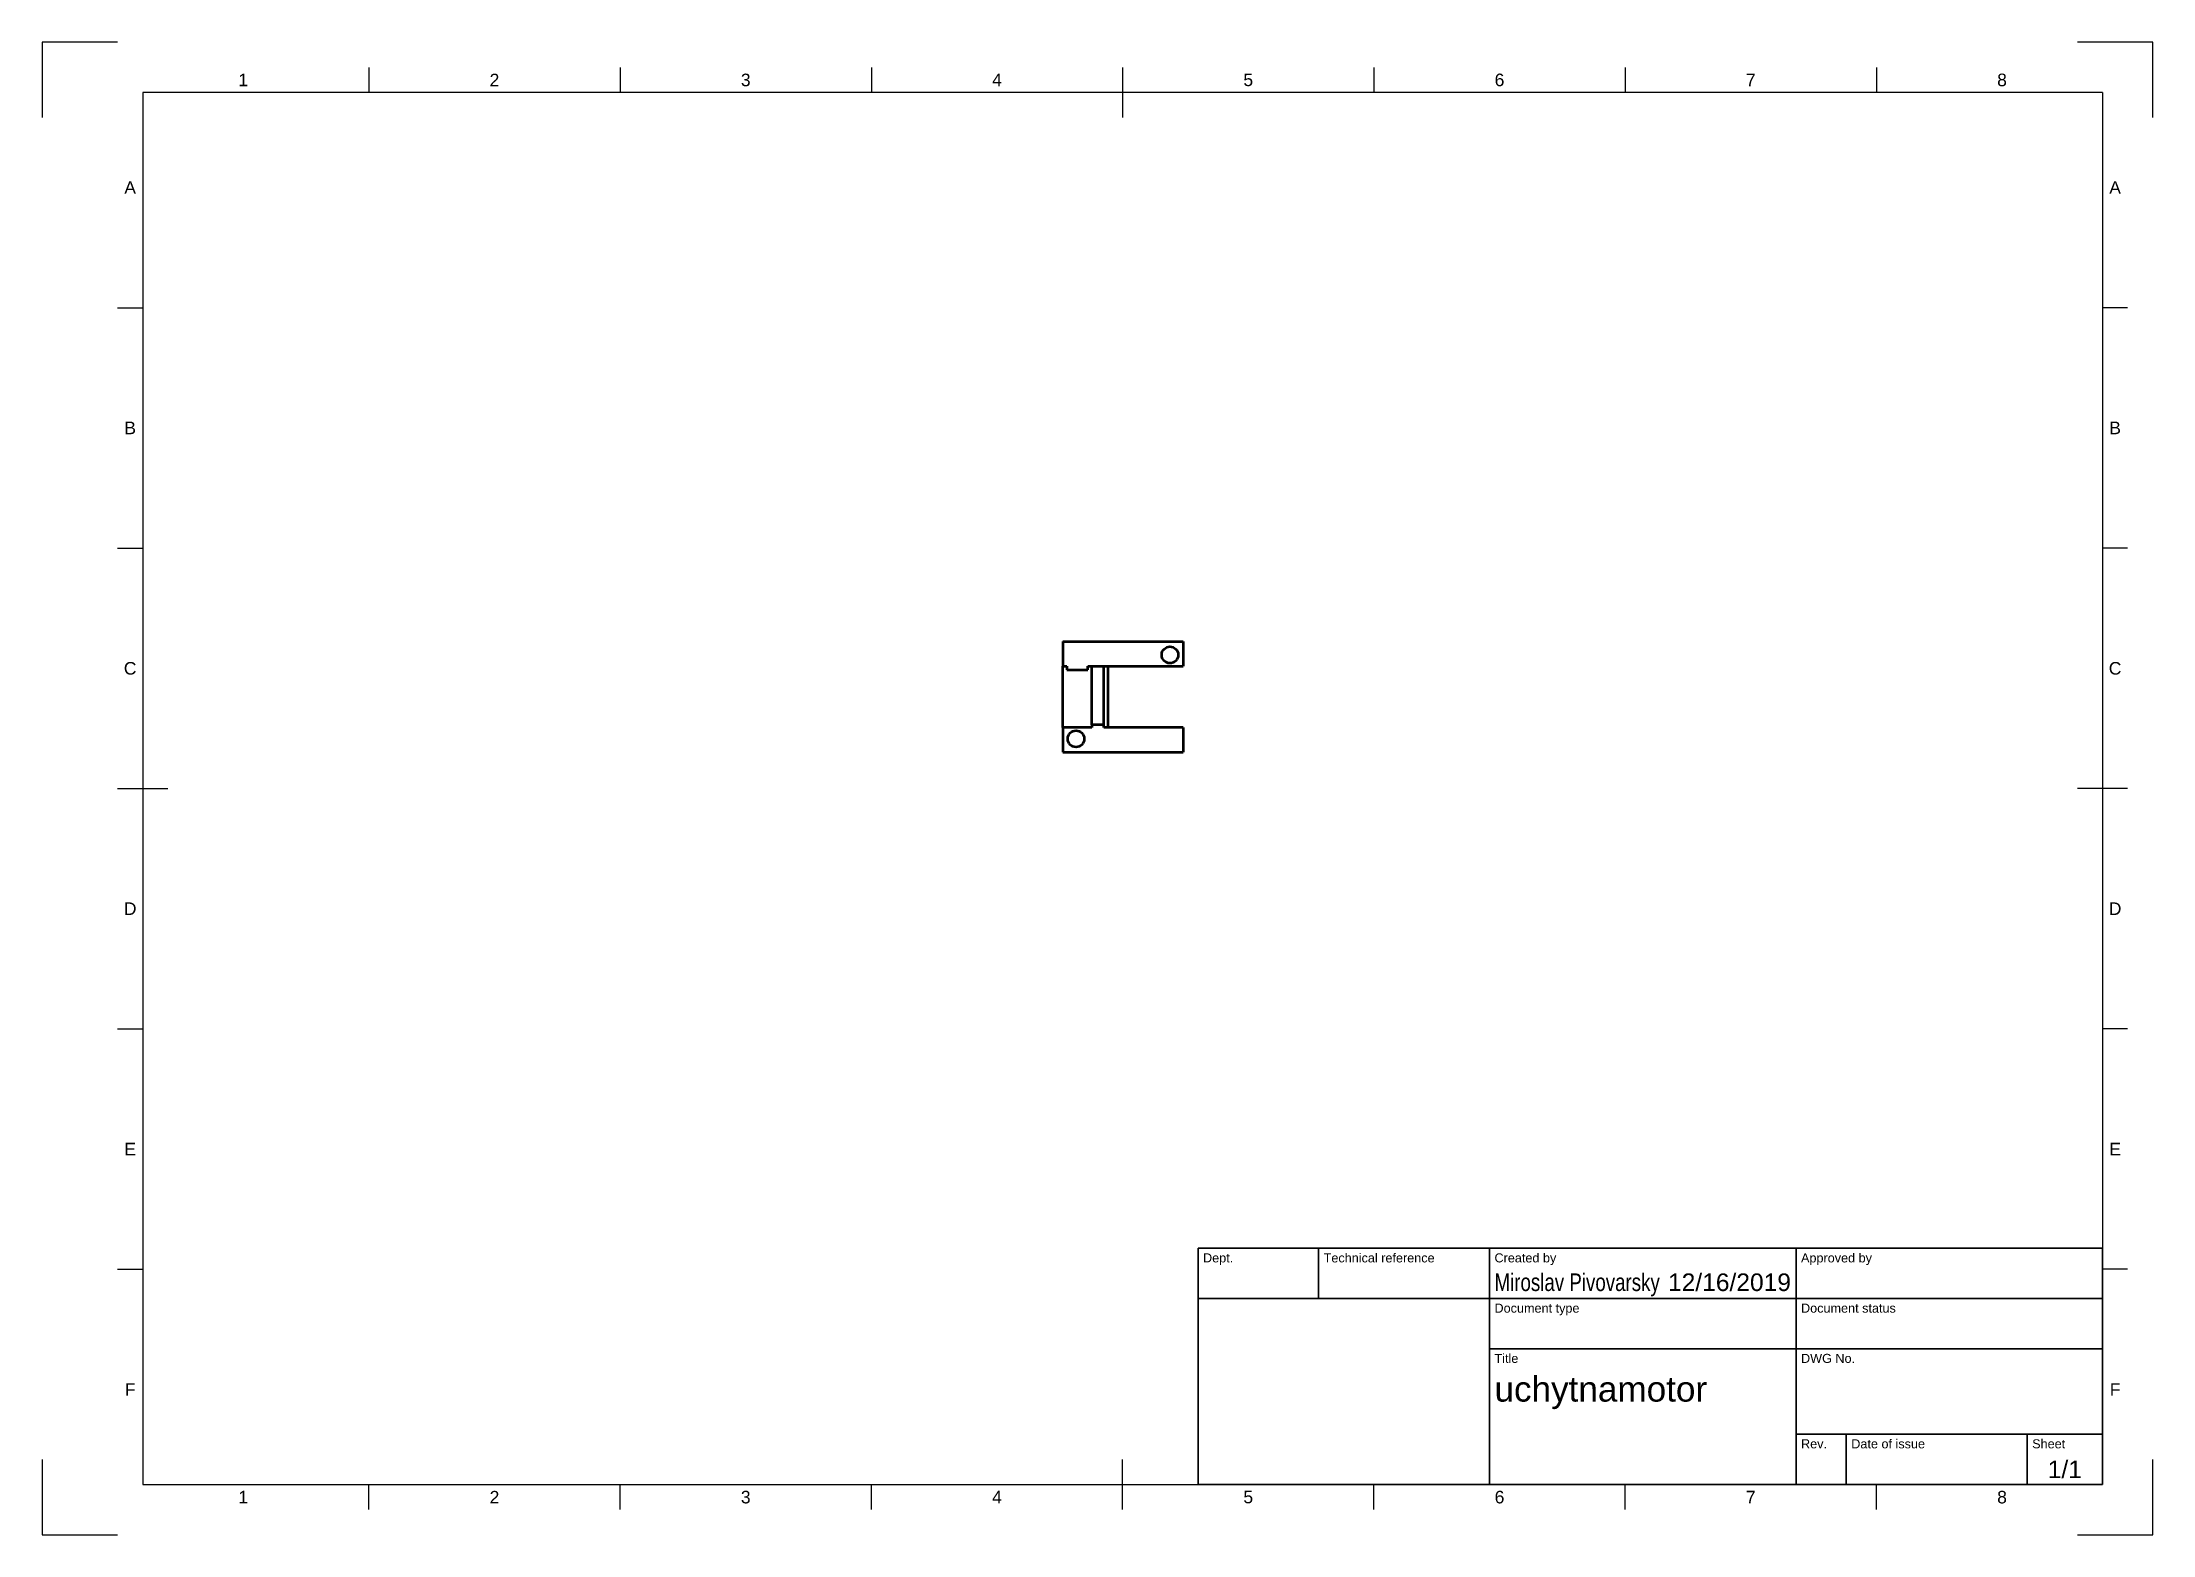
# Model space of a CAD drawing. Header units: millimetres. Extents: x 0 to 420, y 0 to 297.
import ezdxf
from ezdxf.enums import TextEntityAlignment as Align

# ---------------------------------------------------------------- set-up
doc = ezdxf.new("R2010")
doc.units = ezdxf.units.MM
doc.header["$LTSCALE"] = 0.75
for name, color, linetype, lineweight in [('Border', 7, 'Continuous', 25), ('TitleBlock', 7, 'Continuous', 35), ('Visible', 7, 'Continuous', 50)]:
    doc.layers.add(name, color=color, linetype=linetype, lineweight=lineweight)
doc.styles.add('FusionTitle', font='')
doc.styles.get('FusionTitle').set_extended_font_data('Arial Unicode MS')

# ---------------------------------------------------------------- blocks, each defined once
blk = doc.blocks.new('ISO_A3_SHEET')
at = {"layer": 'Border'}
for p, q in [((15, 297), (0, 297)), ((0, 297), (0, 282)), ((420, 297), (405, 297)), ((420, 282), (420, 297)), ((65, 292), (65, 287)), ((115, 292), (115, 287)), ((165, 292), (165, 287)), ((215, 292), (215, 282)), ((265, 292), (265, 287)), ((315, 292), (315, 287)), ((365, 292), (365, 287)), ((410, 287), (20, 287)), ((20, 287), (20, 10)), ((410, 287), (410, 10)), ((15, 244.16666), (20, 244.16666)), ((415, 244.16666), (410, 244.16666)), ((15, 196.33333), (20, 196.33333)), ((415, 196.33333), (410, 196.33333)), ((15, 148.5), (25, 148.5)), ((415, 148.5), (405, 148.5)), ((15, 100.66667), (20, 100.66667)), ((415, 100.66667), (410, 100.66667)), ((15, 52.83334), (20, 52.83334)), ((415, 52.83334), (410, 52.83334)), ((0, 15), (0, 0)), ((215, 5), (215, 15)), ((420, 0), (420, 15)), ((20, 10), (410, 10)), ((65, 5), (65, 10)), ((115, 5), (115, 10)), ((165, 5), (165, 10)), ((265, 5), (265, 10)), ((315, 5), (315, 10)), ((365, 5), (365, 10)), ((0, 0), (15, 0)), ((405, 0), (420, 0))]:
    blk.add_line(p, q, dxfattribs=at)
at = {"layer": 'Border', "style": 'FusionTitle'}
for s, p in [('1', (40, 289.5)), ('2', (90, 289.5)), ('3', (140, 289.5)), ('4', (190, 289.5)), ('5', (240, 289.5)), ('6', (290, 289.5)), ('7', (340, 289.5)), ('8', (390, 289.5)), ('A', (17.5, 268.08333)), ('A', (412.5, 268.08333)), ('B', (17.5, 220.25)), ('B', (412.5, 220.25)), ('C', (17.5, 172.41667)), ('C', (412.5, 172.41667)), ('D', (17.5, 124.58334)), ('D', (412.5, 124.58334)), ('E', (17.5, 76.75001)), ('E', (412.5, 76.75001)), ('F', (17.5, 28.91668)), ('F', (412.5, 28.91668)), ('1', (40, 7.5)), ('2', (90, 7.5)), ('3', (140, 7.5)), ('4', (190, 7.5)), ('5', (240, 7.5)), ('6', (290, 7.5)), ('7', (340, 7.5)), ('8', (390, 7.5))]:
    blk.add_text(s, height=2.5, dxfattribs=at).set_placement(p, align=Align.MIDDLE)
blk = doc.blocks.new('ISO_TITLEBLOCK')
at = {"layer": 'TitleBlock'}
for p, q in [((0, 47), (-180, 47)), ((-180, 47), (-180, 0)), ((-156, 37), (-156, 47)), ((-122, 0), (-122, 47)), ((-61, 0), (-61, 47)), ((0, 0), (0, 47)), ((-180, 37), (0, 37)), ((-122, 27), (0, 27)), ((-61, 10), (0, 10)), ((-51, 0), (-51, 10)), ((-15, 0), (-15, 10)), ((-180, 0), (0, 0))]:
    blk.add_line(p, q, dxfattribs=at)
at = {"layer": 'TitleBlock', "style": 'FusionTitle'}
for s, p in [('Dept.', (-179, 46)), ('Technical reference', (-155, 46)), ('Created by', (-121, 46)), ('Approved by', (-60, 46)), ('Document type', (-121, 36)), ('Document status', (-60, 36)), ('Title', (-121, 26)), ('DWG No.', (-60, 26)), ('Rev.', (-60, 9)), ('Date of issue', (-50, 9)), ('Sheet', (-14, 9))]:
    blk.add_text(s, height=1.8, dxfattribs=at).set_placement(p, align=Align.TOP_LEFT)
for tag, p, height in [('DEPT', (-179, 38.5), 3.5), ('TECHNICAL_REFERENCE', (-155, 38.5), 3.5), ('CREATED_BY', (-121, 38.5), 3.5), ('APPROVED_BY', (-60, 38.5), 3.5), ('DOCUMENT_TYPE', (-121, 28.5), 3.5), ('DOCUMENT_STATUS', (-60, 28.5), 3.5), ('TITLE_1', (-121, 16.5), 5), ('TITLE_2', (-121, 9), 5), ('TITLE_3', (-121, 1.5), 5), ('DATE_OF_ISSUE', (-50, 1.5), 3.5)]:
    blk.add_attdef(tag, p, '', height=height, dxfattribs=at)
for tag, p in [('CREATED_DATE', (-62, 38.5)), ('APPROVED_DATE', (-1, 38.5))]:
    blk.add_attdef(tag, text='', height=3.5, dxfattribs=at).set_placement(p, align=Align.RIGHT)
for tag, height, p in [('DRAWING_NUMBER', 5, (-30.5, 16.6)), ('REV', 3.5, (-56, 3.1)), ('SHEET', 3.5, (-7.5, 3.1))]:
    blk.add_attdef(tag, text='', height=height, dxfattribs=at).set_placement(p, align=Align.MIDDLE)

msp = doc.modelspace()

# ---------------------------------------------------------------- linework, layer by layer
at = {"layer": 'Visible', "extrusion": (-1e-16, -1, 0)}
for p, q in [((203.07198, 177.736036, 6), (227.07198, 177.736036, 6)), ((203.07198, 177.736036, 6), (203.07198, 172.836036, 6)), ((227.07198, 177.736036, 6), (227.07198, 172.836036, 6)), ((203.07198, 160.636036, -4), (203.07198, 172.836036, -4)), ((203.07198, 172.836036, 6), (203.87198, 172.836036, 6)), ((203.87198, 172.836036, 6), (203.87198, 172.136036, 6)), ((208.07198, 172.836036, 6), (227.07198, 172.836036, 6)), ((208.07198, 172.136036, 6), (208.07198, 172.836036, 6)), ((208.87198, 161.186036, -3.45), (208.87198, 172.836036, -3.45)), ((211.27198, 161.186036, -3.45), (211.27198, 172.836036, -3.45)), ((212.07198, 172.836036, -4), (212.07198, 160.636036, -4)), ((203.87198, 172.136036, 6), (208.07198, 172.136036, 6)), ((208.87198, 160.636036, 6), (203.07198, 160.636036, 6)), ((203.07198, 160.636036, 6), (203.07198, 155.736036, 6)), ((208.87198, 161.186036, 6), (208.87198, 160.636036, 6)), ((211.27198, 161.186036, 6), (208.87198, 161.186036, 6)), ((211.27198, 160.636036, 6), (211.27198, 161.186036, 6)), ((227.07198, 160.636036, 6), (211.27198, 160.636036, 6)), ((227.07198, 160.636036, 6), (227.07198, 155.736036, 6)), ((203.07198, 155.736036, 6), (227.07198, 155.736036, 6))]:
    msp.add_line(p, q, dxfattribs=at)
at = {"layer": 'Visible'}
for centre in [(224.42198, 175.086036, 6), (205.72198, 158.386036, 6)]:
    msp.add_circle(centre, 1.65, dxfattribs=at)

# ---------------------------------------------------------------- block references
at = {"layer": 'Border'}
msp.add_blockref('ISO_A3_SHEET', (0, 0), dxfattribs=at)
at = {"layer": 'TitleBlock'}
ref = msp.add_blockref('ISO_TITLEBLOCK', (410, 10), dxfattribs=at)
ref.add_attrib('CREATED_DATE', '12/16/2019', dxfattribs={"height": 3.5, "style": 'FusionTitle'}).set_placement((348, 48.5), align=Align.RIGHT)
ref.add_attrib('SHEET', '1/1', dxfattribs={"height": 3.5, "style": 'FusionTitle'}).set_placement((402.5, 13.1), align=Align.MIDDLE)
ref.add_attrib('TITLE_1', 'uchytnamotor', (289, 26.5), dxfattribs={"height": 5, "style": 'FusionTitle'})
ref.add_attrib('CREATED_BY', 'Miroslav Pivovarsky', (289, 48.5), dxfattribs={"height": 3.5, "style": 'FusionTitle', "width": 0.76177})

doc.saveas('drawing.dxf')
